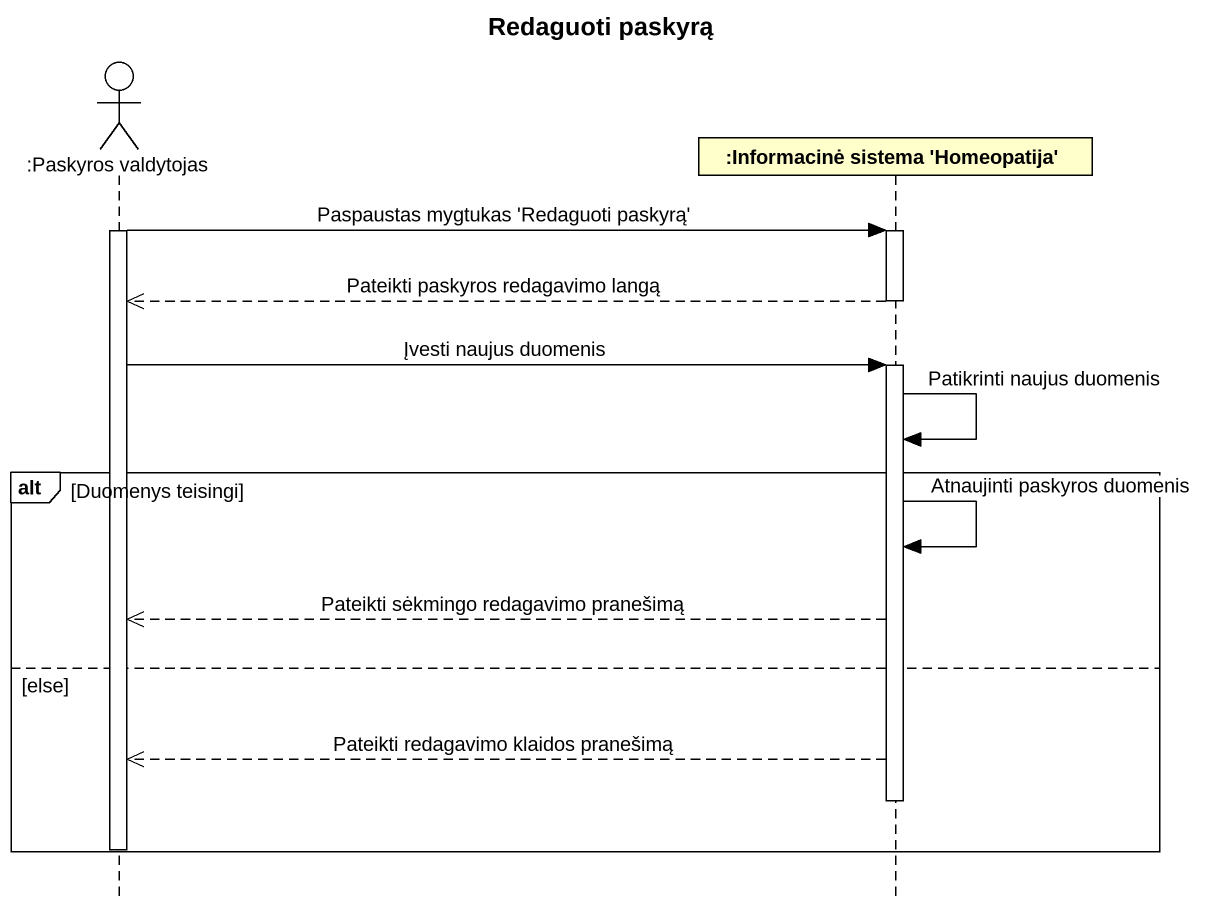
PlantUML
@startuml
title Redaguoti paskyrą
hide footbox
actor ":Paskyros valdytojas" as Paskyros_valdytojas
participant ":Informacinė sistema 'Homeopatija'" as Informacinė_sistema

activate Paskyros_valdytojas
Paskyros_valdytojas -> Informacinė_sistema : Paspaustas mygtukas 'Redaguoti paskyrą'
activate Informacinė_sistema
Informacinė_sistema -->> Paskyros_valdytojas : Pateikti paskyros redagavimo langą
deactivate Informacinė_sistema
Paskyros_valdytojas -> Informacinė_sistema : Įvesti naujus duomenis
activate Informacinė_sistema
Informacinė_sistema -> Informacinė_sistema : Patikrinti naujus duomenis
alt Duomenys teisingi
  Informacinė_sistema -> Informacinė_sistema : Atnaujinti paskyros duomenis
  Informacinė_sistema -->> Paskyros_valdytojas : Pateikti sėkmingo redagavimo pranešimą
else else
  Informacinė_sistema -->> Paskyros_valdytojas : Pateikti redagavimo klaidos pranešimą
  deactivate Informacinė_sistema
  deactivate Paskyros_valdytojas
end
@enduml
